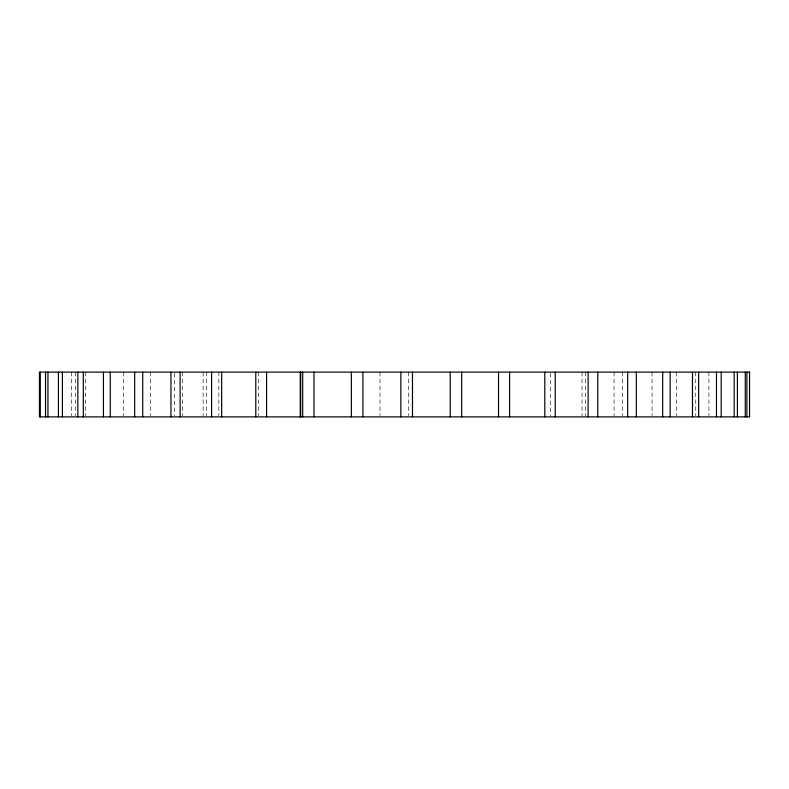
<?xml version="1.0" encoding="UTF-8"?>
<svg xmlns="http://www.w3.org/2000/svg" width="789" height="789" viewBox="0 0 789 789"><rect width="100%" height="100%" fill="white"/><g stroke="black" fill="none" stroke-linecap="round" stroke-linejoin="round"><path stroke-width="0.59" stroke-dasharray="3.94 2.96" d="M708.916 372.122L708.916 415.675M695.74 372.122L695.74 415.675M676.656 372.122L676.656 415.675M652.069 372.122L652.069 415.675M622.472 372.122L622.472 415.675M614.059 372.122L614.059 415.675M585.408 372.122L585.408 415.675M582.045 372.122L582.045 415.675M550.268 373.325L550.268 415.675M408.564 372.122L408.564 415.675M379.973 372.122L379.973 415.675M258.447 372.122L258.447 415.675M218.849 372.122L218.849 415.675M206.501 372.122L206.501 415.675M203.128 372.122L203.128 415.675M182.663 372.122L182.663 415.675M174.487 373.325L174.487 415.675M150.679 372.122L150.679 415.675M123.518 372.122L123.518 415.675M85.439 372.122L85.439 415.675M75.389 372.122L75.389 415.675M71.592 372.122L71.592 415.675"/><path stroke-width="1.18" d="M746.897 372.122L746.897 416.878M745.28 372.122L745.28 416.878M737.39 372.122L737.39 416.878M734.184 372.122L734.184 416.878M721.195 372.122L721.195 416.878M716.471 372.122L716.471 416.878M698.64 372.122L698.64 416.878M692.486 372.122L692.486 416.878M670.167 372.122L670.167 416.878M662.691 372.122L662.691 416.878M636.319 372.122L636.319 416.878M627.679 372.122L627.679 416.878M597.756 372.122L597.756 416.878M588.121 372.122L588.121 416.878M555.239 372.122L555.239 416.878M544.795 372.122L544.795 416.878M509.586 372.122L509.586 416.878M498.53 372.122L498.53 416.878M461.683 372.122L461.683 416.878M450.243 372.122L450.243 416.878M412.479 372.122L412.479 416.878M400.861 372.122L400.861 416.878M362.91 372.122L362.91 416.878M351.352 372.122L351.352 416.878M313.963 372.122L313.963 416.878M302.68 372.122L302.68 416.878M300.698 372.122L300.698 416.878M300.234 372.122L300.234 416.878M266.564 372.122L266.564 416.878M255.794 372.122L255.794 416.878M221.66 372.122L221.66 416.878M211.6 372.122L211.6 416.878M180.119 372.122L180.119 416.878M170.957 372.122L170.957 416.878M142.74 372.122L142.74 416.878M134.663 372.122L134.663 416.878M110.263 372.122L110.263 416.878M103.428 372.122L103.428 416.878M83.309 372.122L83.309 416.878M77.845 372.122L77.845 416.878M62.4 372.122L62.4 416.878M58.425 372.122L58.425 416.878M47.961 372.122L47.961 416.878M45.545 372.122L45.545 416.878M40.259 372.122L40.259 416.878M749.55 372.122L39.45 372.122L39.45 416.878L749.55 416.878L749.55 372.122"/></g></svg>
